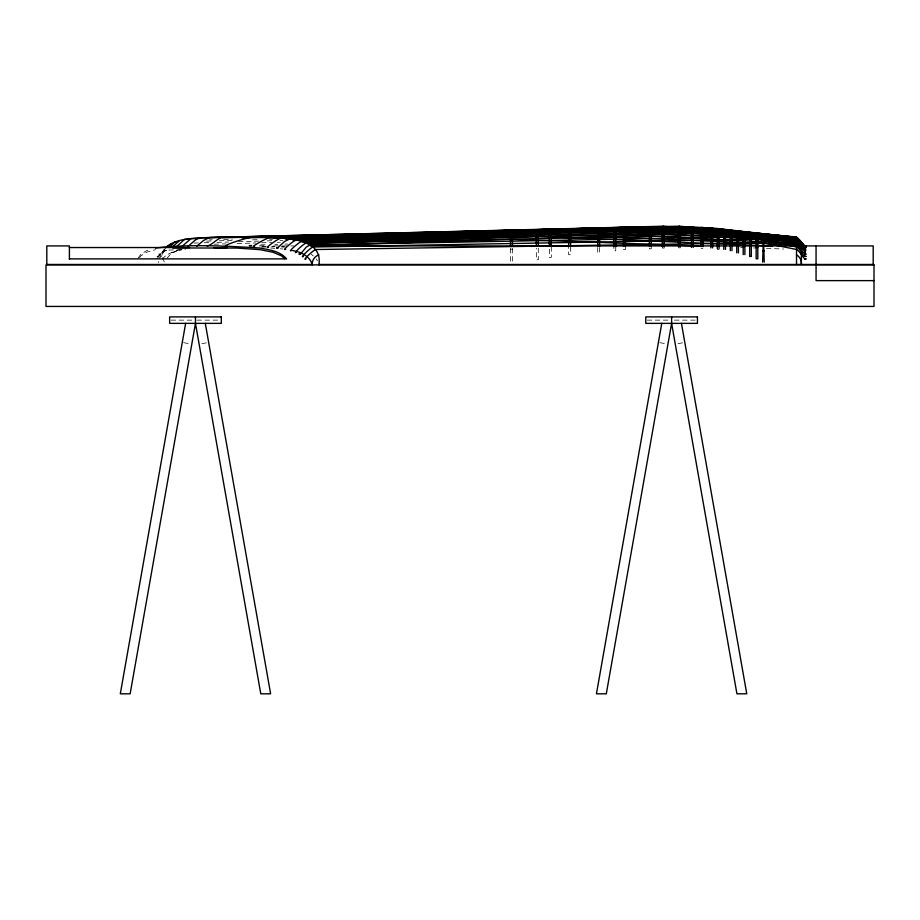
<?xml version="1.0" encoding="UTF-8"?>
<svg xmlns="http://www.w3.org/2000/svg" width="920" height="920" viewBox="0 0 920 920"><rect width="100%" height="100%" fill="white"/><g stroke="black" fill="none" stroke-linecap="round" stroke-linejoin="round"><path stroke-width="0.69" stroke-dasharray="4.6 3.45" d="M164.289 261.947L161.931 255.611L163.99 250.01M158.608 262.533L158.792 261.441M158.367 256.484C152.835 258.002 165.83 253.138 164.243 249.492M159.286 258.601L161.621 253L164.231 249.515M160.39 254.127L158.78 254.127L160.367 254.184L166.474 247.158M163.162 252.298C158.827 252.632 166.992 251.907 165.841 249.308M138.172 257.945L140.909 254.242L146.682 250.619L150.466 249.504M139.541 257.715L140.909 255.863L146.682 252.23L155.514 249.63M156.86 258.877L163.886 250.228L185.437 249.55M162.322 259.325C166.267 253.517 173.673 251.884 179.894 249.653M167.29 257.945L170.476 254.242L176.927 250.619M161.931 255.611L161.195 256.438A12.006 12.006 0 0 0 160.528 257.335M171.683 252.528L182.011 249.711M201.848 343.643L207.299 342.677M677.994 343.643L683.445 342.677M261.556 247.146L265.868 247.008M271.607 246.836L274.482 246.744M281.669 246.514L284.533 246.422M194.074 243.064L198.375 242.937M204.113 242.765L209.84 242.592M217.005 242.374L228.482 242.029M238.51 241.73L258.577 241.12M267.18 240.867L272.906 240.695M280.071 240.476L282.946 240.396M214.164 244.214L225.664 243.869M237.153 243.524L255.829 242.972M261.579 242.799L271.63 242.5M277.38 242.328L280.255 242.247M249.021 245.26L251.896 245.168M260.498 244.904L267.674 244.674M274.839 244.455L277.714 244.363M284.878 244.145L287.753 244.053M209.357 239.855L212.232 239.775M223.686 239.441L232.288 239.2M206.517 241.12L212.255 240.959M219.443 240.764L235.244 240.327M252.482 239.844L259.658 239.648M269.721 239.361L272.584 239.28M249.216 245.916L252.091 245.916M259.267 245.916L265.017 245.916M273.631 245.916L280.818 245.916M282.256 245.916L289.432 245.916M290.869 245.916L293.744 245.916M701.144 248.584L702.914 248.584M510.485 249.124L512.452 249.124M717.324 249.573L719.049 249.573M171.074 320.137L192.602 320.137M196.903 320.137L219.857 320.137M647.22 320.137L670.174 320.137M674.475 320.137L695.991 320.137M248.917 246.065L251.597 246.088M262.073 246.215L266.351 246.295M272.055 246.399L274.114 246.445M740.657 247.48L744.958 247.63M753.549 247.94L757.85 248.089M766.44 248.4L783.633 249.021M270.652 248.02L274.804 248.319M281.405 246.962L284.268 247.227M280.243 248.756L282.9 248.998M659.766 342.677L665.217 343.643M183.632 342.677L189.083 343.643M311.247 254.242L313.294 255.909M316.123 258.877L317.469 260.877M680.317 246.824L680.317 247.79L678.511 247.79L678.511 246.824M664.171 247.077L664.171 248.055L662.354 248.055L662.354 247.077M651.268 246.79L651.268 248.802L649.428 248.802L649.428 246.79M625.439 247.02L625.439 249.573L623.587 249.573L623.587 247.02M615.756 246.974L615.756 250.838L613.881 250.838L613.881 246.974M599.61 247.468L599.61 252.931L597.724 252.931L597.724 247.468M570.561 246.836L570.561 254.725L568.652 254.725L568.652 244.202M551.298 246.744L551.298 257.358L549.366 257.358L549.366 246.744M538.28 248.204L538.28 259.716L536.325 259.716L536.325 248.204M512.452 248.423L512.452 262.913M510.485 248.423L510.485 261.855M164.783 250.47L166.37 250.516L164.783 250.47"/><path stroke-width="1.38" d="M510.485 245.881L510.519 240.005L511.474 239.28L701.983 246.1M306.394 243.478L537.303 236.314L538.28 237.291L538.28 246.065L536.325 246.065L536.325 237.291L537.303 236.314L772.179 246.077M549.366 245.985L549.366 235.152L550.332 234.186L796.524 244.95L805.195 254.242M568.652 245.697L568.652 232.737L569.606 231.782L797.329 243.616M597.724 246.433L597.724 231.173L598.667 230.218L796.524 241.488M613.881 246.571L613.881 229.287L614.813 228.344L796.524 240.2M623.587 246.456L623.587 228.24L624.507 227.309L796.524 239.039C799.537 241.707 808.829 250.183 804.62 247.894M649.428 246.284L649.428 227.677L650.348 226.768L796.524 238.268M662.354 246.617L662.354 227.136L663.262 226.228L796.524 237.567L804.597 246.433L806.207 246.169L804.62 246.157L796.524 237.302L702.029 227.401L253.391 237.429C252.965 235.405 217.879 246.813 226.814 246.169M678.511 246.376L678.511 227.09L679.42 226.182L796.524 237.314M691.449 247.388L691.449 227.838L692.334 226.952L796.524 237.049L804.62 245.939L873.195 245.916L873.195 264.88M701.144 246.652L701.144 228.286L702.029 227.401L702.914 228.286L702.914 246.652M710.849 247.905L710.849 228.746L711.723 227.873L796.524 237.555M717.324 248.641L717.324 229.678L718.186 228.804L796.524 238.234L799.376 240.58M723.798 249.377L723.798 230.598L724.431 229.77L796.524 239.005M730.273 250.665L730.273 232.07L731.112 231.219L731.963 232.07L731.963 250.665M736.736 252.873L736.736 233.553L737.587 232.714L738.426 233.553L738.426 252.873M743.21 254.633L743.21 235.508L744.05 234.669L744.878 235.508L744.878 254.633M300.483 254.035L298.873 254.035L300.38 254.15L306.325 247.077L310.097 244.892L750.72 236.727L751.329 237.521L751.329 256.461L749.685 256.461L749.685 237.521L750.294 236.727L797.329 245.352M756.159 240.039L756.976 239.223L757.793 240.039L757.793 258.784L756.159 258.784L756.159 240.039L757.793 240.039M762.634 262.108L763.232 242.765L796.524 249.481A9.844 9.844 0 0 1 799.376 251.907L804.701 259.049L806.207 258.877L804.597 258.877M185.633 323.368L120.313 693.818L130.145 693.818L195.465 323.368L195.465 316.905M661.768 323.368L596.447 693.818L606.292 693.818L671.611 323.368L671.611 316.905M306.061 258.877C301.288 261.74 312.524 250.654 315.686 249.527L763.646 242.765L764.244 262.108M303.519 256.358C298.759 259.267 309.983 247.882 313.041 247.008L756.976 239.223L796.524 246.962A9.844 9.844 0 0 1 799.376 249.4L804.62 256.438L806.207 256.358L804.62 256.289M296.527 252.206C291.939 254.943 302.921 244.041 306.141 243.064L744.05 234.669L796.524 243.018M804.597 252.206C808.473 253.713 798.836 246.353 797.329 243.512M804.597 254.035L806.207 254.035L805.586 254.242M285.671 249.159C280.807 251.85 292.928 240.741 296.044 240.166L731.112 231.219L796.524 240.131C799.468 243.236 809.163 251.677 804.62 249.113M291.559 250.447C286.741 253.115 298.54 242.374 301.495 241.465L737.587 232.714L796.524 241.419C799.468 244.536 809.163 252.977 804.62 250.401M167.636 247.319L171.143 243.754M169.222 247.503L174.915 241.994L177.778 241.925M172.339 247.169L179.273 240.706M277.46 248.009L284.521 241.523L289.478 239.062L724.649 229.736L725.512 230.598L725.512 249.377M166.474 247.158L168.199 245.582M176.145 247.077L184.494 239.418L190.233 239.257M268.525 247.158C262.97 249.757 278.162 238.027 281.14 238.291L718.186 228.804L719.049 229.678L719.049 248.641M181.044 247.192L191.049 238.636L199.663 238.418M188.048 246.433L195.293 240.074L199.123 237.866L663.262 226.228L664.171 227.136L664.171 246.617M278.139 247.952L276.575 247.952L277.357 247.836M804.62 247.181L806.207 247.158L804.62 247.181L799.376 240.545M196.799 246.18L203.619 240.43L209.38 237.555L679.42 226.182L680.317 227.09L680.317 246.376M167.13 246.307C176.697 239.073 189.313 238.774 200.755 237.762A90.528 3.415 0 0 1 229.908 237.233L240.626 237.314A90.965 3.427 0 0 1 271.457 237.705C288.719 238.487 323.15 239.039 318.884 264.88M254.61 246.422C248.331 248.308 267.248 237.417 270.089 237.682L711.723 227.873L712.597 228.746L712.597 247.905M207.058 245.939C212.6 245.306 217.89 236.589 225.032 237.291L692.334 226.952L693.231 227.838L693.231 247.388M804.62 246.433L806.207 246.422L805.609 246.468M155.514 248.009C190.072 244.087 225.124 245.916 259.773 248.009C269.226 249.803 279.99 251.022 286.591 258.877L69.402 258.877M310.397 245.617L511.474 239.28L512.417 240.005L512.452 245.881M292.974 240.097L569.606 231.782L570.561 232.737L570.561 245.697M301.806 241.603L550.332 234.186L551.298 235.152L551.298 245.985M273.838 238.027L614.813 228.344L615.756 229.287L615.756 246.571M285.522 238.924L598.667 230.218L599.61 231.173L599.61 246.433M241.833 237.843L624.507 227.309L625.439 228.24L625.439 246.456M222.628 237.82L650.348 226.768L651.268 227.677L651.268 246.284M172.684 247.952L236.808 248.055L259.773 249.63L272.93 252.23L281.531 255.863L284.567 258.635M805.609 246.192L804.597 246.169L799.376 239.614M662.354 227.136L664.171 227.136M678.511 227.09L680.317 227.09M649.428 227.677L651.268 227.677M691.449 227.838L693.231 227.838M623.587 228.24L625.439 228.24M701.144 228.286L702.914 228.286M710.849 228.746L712.597 228.746M613.881 229.287L615.756 229.287M717.324 229.678L719.049 229.678M723.798 230.598L725.512 230.598M597.724 231.173L599.61 231.173M730.273 232.07L731.963 232.07M568.652 232.737L570.561 232.737M736.736 233.553L738.426 233.553M549.366 235.152L551.298 235.152M678.511 235.186L680.317 235.186M662.354 235.324L664.171 235.324M743.21 235.508L744.878 235.508M649.428 235.945L651.268 235.945M691.449 235.865L693.231 235.865M701.144 236.233L702.914 236.233M623.587 236.589L625.439 236.589M710.849 236.612L712.597 236.612M536.325 237.291L538.28 237.291M717.324 237.463L719.049 237.463M749.685 237.521L751.329 237.521M613.881 237.716L615.756 237.716M723.798 238.303L725.512 238.303M597.724 239.683L599.61 239.683M730.273 239.706L731.963 239.706M510.485 240.258L512.452 240.258M736.736 241.109L738.426 241.109M568.652 241.339L570.561 241.339M743.21 242.983L744.878 242.983M762.634 243.547L764.244 243.547M549.366 243.846L551.298 243.846M749.685 244.939L751.329 244.939M310.983 245.916L796.524 245.916M756.159 247.376L757.793 247.376M69.402 247.537L189.554 247.537M762.634 250.803L764.244 250.803M46.805 264.477L312.214 264.477A9.683 9.683 0 0 1 318.884 254.863M318.884 264.477L873.195 264.477M874 280.623L816.063 280.623L816.063 245.916M292.64 250.493L297.275 251.666M298.436 251.953C304.474 254.046 310.834 258.244 312.214 264.88M797.329 237.785L798.755 238.947M681.444 323.368L746.764 693.818L736.931 693.818L671.611 323.368M205.298 323.368L270.618 693.818L260.786 693.818L195.465 323.368M801.366 245.916L801.366 264.477A9.936 9.936 0 0 0 796.524 254.794M796.524 237.049L796.524 264.477M69.402 259.336L69.402 245.916L46.805 245.916L46.805 264.88M214.084 247.733A94.967 3.576 0 0 1 227.378 247.549M874 264.88L46 264.88L46 306.44L874 306.44L874 264.88M221.294 316.905L169.636 316.905L169.636 323.368L221.294 323.368L221.294 316.905M697.429 316.905L645.782 316.905L645.782 323.368L697.429 323.368L697.429 316.905"/></g></svg>
